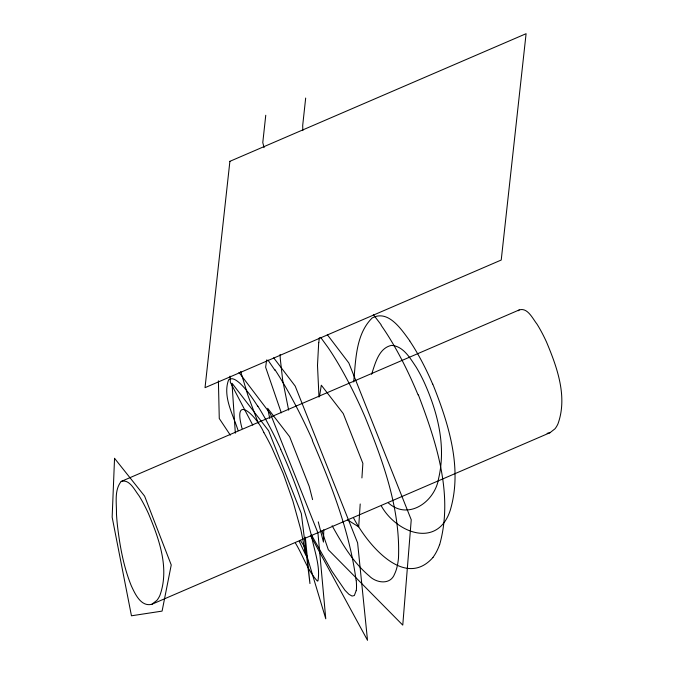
<?xml version="1.0" encoding="UTF-8"?>
<svg xmlns="http://www.w3.org/2000/svg" width="674" height="674" viewBox="0 0 674 674"><rect width="100%" height="100%" fill="white"/><g stroke="black" fill="none" stroke-linecap="round" stroke-linejoin="round"><path stroke-width="1.01" d="M323.781 529.654L323.444 542.064L318.271 521.853M353.682 381.931C355.83 360.27 355.645 334.304 372.166 317.968C388.418 309.172 401.603 329.805 409.851 340.926M360.202 503.975L358.686 526.874L347.396 519.789M361.913 477.942L362.873 463.367L343.268 413.6L321.313 385.208L319.484 396.582M318.709 342.468L317.496 365.359L318.987 397.096M265.758 115.254L262.784 142.585L264.082 147.648M305.676 98.05L302.702 125.381L302.828 130.596M266.668 359.924L265.632 367.212L281.302 412.842M356.209 590.517L354.347 595.538L352.047 596.06L348.913 594.291L344.945 590.255L331.65 570.853L311.312 534.718M371.585 374.289C375.224 363.615 378.687 348.037 391.543 345.374C403.414 346.124 410.112 358.197 416.094 366.993A51.468 13.522 67.8 0 1 424.056 382.006C437.586 411.839 446.348 446.019 438.58 478.599C435.042 501.389 408.604 520.926 388.376 502.947M439.642 544.702C453.72 494.472 436.179 441.799 418.352 394.812M433.003 557.423C404.164 590.247 366.277 542.612 353.437 517.674M121.152 481.463C114.058 490.318 116.703 503.192 116.459 513.756A281.361 60.711 66.7 0 0 117.537 526.402C119.972 546.555 123.603 566.817 131.27 585.706C134.96 593.693 140.917 607.139 151.877 604.266L549.933 432.742L554.929 428.858A281.361 60.711 66.7 0 0 557.946 423.912C567.794 396.792 557.112 367.288 546.513 342.03A42.007 9.065 66.7 0 0 536.942 324.026C532.654 318.659 527.624 307.226 519.207 309.939L121.152 481.463C129.568 478.751 134.598 490.183 138.886 495.55A42.007 9.065 66.7 0 1 148.457 513.554C159.056 538.812 169.738 568.317 159.89 595.437A281.361 60.711 66.7 0 1 156.874 600.382L151.877 604.266M518.298 310.773L519.207 309.939M549.933 432.742L547.128 433.331M373.354 314.657L381.046 324.649M327.32 334.7L348.829 362.974L411.241 519.764L402.766 625.11L328.314 549.731L321.843 530.885M273.678 357.81L295.195 386.084L357.608 542.873L367.515 640.3L310.655 535.704M238.967 372.402L270.459 413.912L317.943 532.966L325.769 618.808L303.747 545.519L300.25 540.262M320.656 337.362L328.027 347.498A116.897 25.224 66.7 0 1 365.333 417.653C383.346 462.128 400.491 509.283 398.486 557.979A249.001 53.726 66.7 0 1 394.602 573.962C390.499 585.251 376.227 583.12 369.251 575.958C353.1 562.453 342.249 543.91 332.13 525.745M381.358 506.022C396.514 533.058 437.536 548.771 450.156 510.572C462.886 468.295 448.522 423.432 432.742 383.969M267.957 360.068L275 370.346M230.339 435.151L219.269 418.512L218.401 380.818M257.847 406.422C252.573 398.241 247.072 390.044 239.969 383.321C237.079 380.869 232.353 376.631 228.604 379.824C222.412 396.556 233.153 414.721 238.133 430.61M263.854 432.598C257.123 416.591 232.151 391.889 242.076 428.554M252.767 425.142L230.382 382.394L230.045 376.126M295.414 543.059C303.014 555.41 307.479 570.398 317.378 581.055L317.951 580.954C320.571 566.017 314.126 550.405 311.464 535.67C303.814 506.098 293.417 477.251 280.729 449.465M299.231 541.357L306.021 555.646L300.958 530.236L292.887 500.993L283.24 473.561L271.824 447.587A51.468 8.661 65.6 0 0 263.854 432.548M312.306 440.501C331.633 485.449 349.73 531.896 356.142 580.676M258.311 423.238L247.906 395.343L241.915 375.561M312.593 499.619L309.24 486.476L289.626 436.71L267.679 408.318L269.76 418.512M288.649 410.171L282.701 380.347L280.308 359.015A249.001 53.726 66.7 0 1 280.081 354.44M305.314 537.17L309.956 583.558L301.337 513.605L268.606 430.737L231.999 383.203L235.327 433.18M257.771 406.06A84.132 15.047 65.9 0 1 280.839 449.381M274.798 369.453A116.787 20.7 65.8 0 1 312.601 440.392M356.276 580.988A251.394 25.064 68.9 0 1 356.285 590.694M241.739 375.3A251.394 38.814 60.4 0 1 240.753 371.374M409.876 341.179A84.132 21.231 67.5 0 1 432.632 384.037M381.113 325.264A116.787 29.656 67.6 0 1 418.065 394.922M439.591 544.617A251.394 82.582 64.3 0 1 432.978 557.373M318.794 342.628A251.394 68.832 73.1 0 1 319.375 337.699M114.546 458.328L112.154 517.185L131.455 615.792L162.089 611.107L171.238 564.964L144.598 496.106L114.546 458.328M229.893 161.33L205.031 387.668L501.229 260.029L526.091 33.7L229.893 161.33"/></g></svg>
